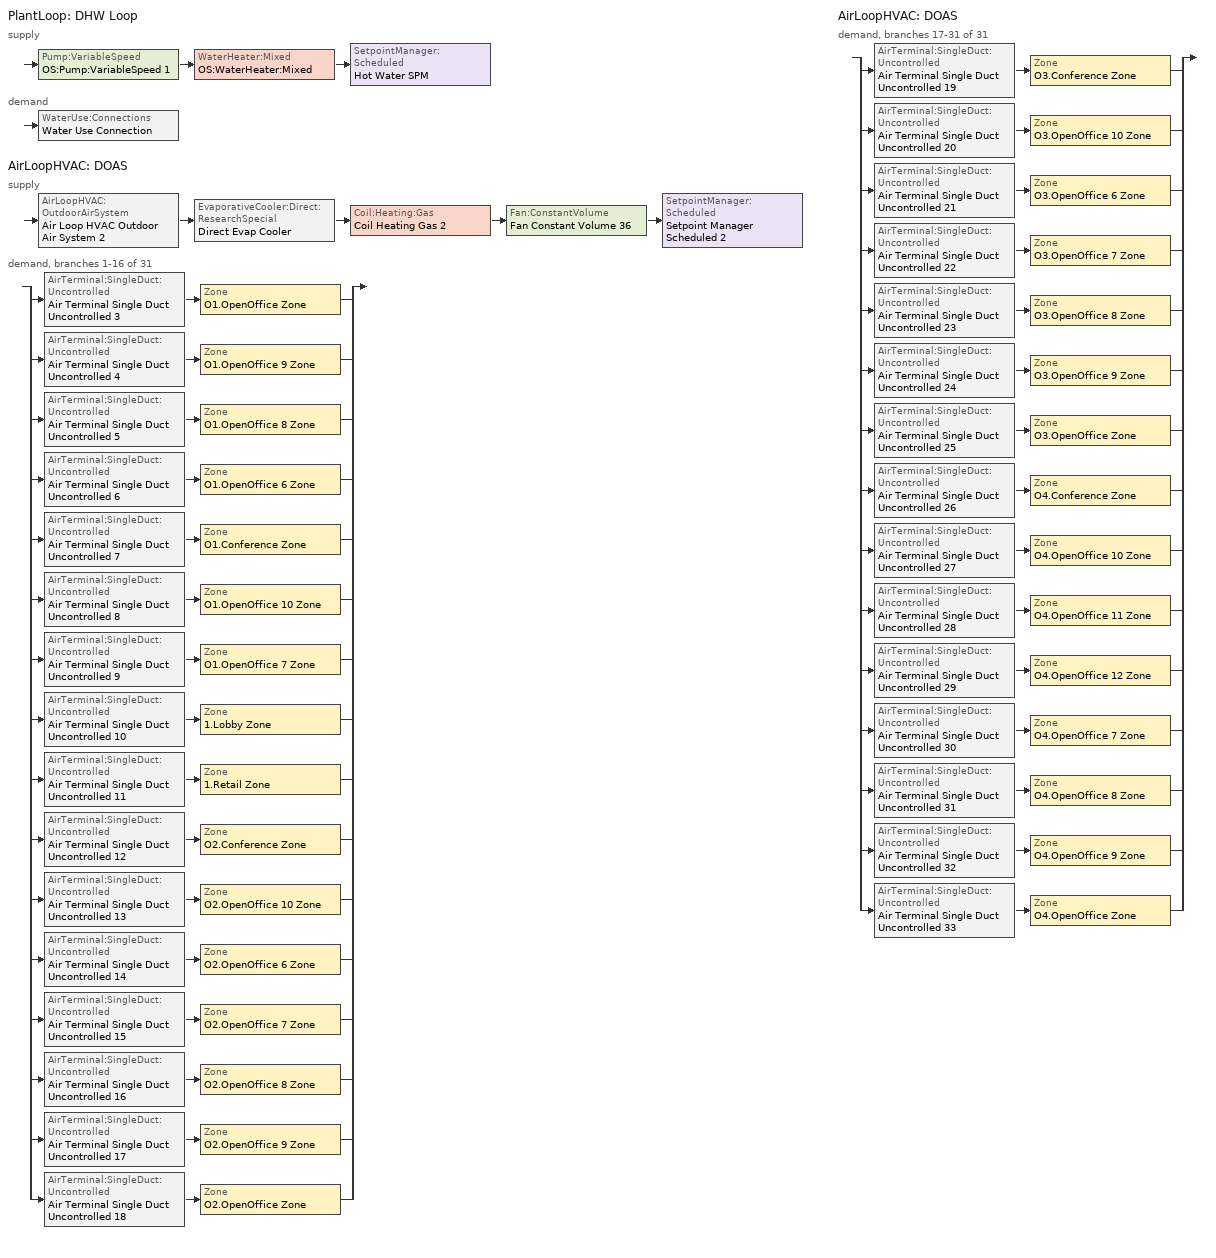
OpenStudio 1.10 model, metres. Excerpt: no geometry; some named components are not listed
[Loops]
PlantLoop 'DHW Loop'
 supply: Pump:VariableSpeed 'OS:Pump:VariableSpeed 1' > WaterHeater:Mixed 'OS:WaterHeater:Mixed' > SetpointManager:Scheduled 'Hot Water SPM'
 demand: WaterUse:Connections 'Water Use Connection'
AirLoopHVAC 'DOAS'
 supply: AirLoopHVAC:OutdoorAirSystem 'Air Loop HVAC Outdoor Air System 2' > EvaporativeCooler:Direct:ResearchSpecial 'Direct Evap Cooler' > Coil:Heating:Gas 'Coil Heating Gas 2' > Fan:ConstantVolume 'Fan Constant Volume 36' > SetpointManager:Scheduled 'Setpoint Manager Scheduled 2'
 demand, branches 1-16 of 31: split
  | AirTerminal:SingleDuct:Uncontrolled 'Air Terminal Single Duct Uncontrolled 3' > Zone 'O1.OpenOffice Zone'
  | AirTerminal:SingleDuct:Uncontrolled 'Air Terminal Single Duct Uncontrolled 4' > Zone 'O1.OpenOffice 9 Zone'
  | AirTerminal:SingleDuct:Uncontrolled 'Air Terminal Single Duct Uncontrolled 5' > Zone 'O1.OpenOffice 8 Zone'
  | AirTerminal:SingleDuct:Uncontrolled 'Air Terminal Single Duct Uncontrolled 6' > Zone 'O1.OpenOffice 6 Zone'
  | AirTerminal:SingleDuct:Uncontrolled 'Air Terminal Single Duct Uncontrolled 7' > Zone 'O1.Conference Zone'
  | AirTerminal:SingleDuct:Uncontrolled 'Air Terminal Single Duct Uncontrolled 8' > Zone 'O1.OpenOffice 10 Zone'
  | AirTerminal:SingleDuct:Uncontrolled 'Air Terminal Single Duct Uncontrolled 9' > Zone 'O1.OpenOffice 7 Zone'
  | AirTerminal:SingleDuct:Uncontrolled 'Air Terminal Single Duct Uncontrolled 10' > Zone '1.Lobby Zone'
  | AirTerminal:SingleDuct:Uncontrolled 'Air Terminal Single Duct Uncontrolled 11' > Zone '1.Retail Zone'
  | AirTerminal:SingleDuct:Uncontrolled 'Air Terminal Single Duct Uncontrolled 12' > Zone 'O2.Conference Zone'
  | AirTerminal:SingleDuct:Uncontrolled 'Air Terminal Single Duct Uncontrolled 13' > Zone 'O2.OpenOffice 10 Zone'
  | AirTerminal:SingleDuct:Uncontrolled 'Air Terminal Single Duct Uncontrolled 14' > Zone 'O2.OpenOffice 6 Zone'
  | AirTerminal:SingleDuct:Uncontrolled 'Air Terminal Single Duct Uncontrolled 15' > Zone 'O2.OpenOffice 7 Zone'
  | AirTerminal:SingleDuct:Uncontrolled 'Air Terminal Single Duct Uncontrolled 16' > Zone 'O2.OpenOffice 8 Zone'
  | AirTerminal:SingleDuct:Uncontrolled 'Air Terminal Single Duct Uncontrolled 17' > Zone 'O2.OpenOffice 9 Zone'
  | AirTerminal:SingleDuct:Uncontrolled 'Air Terminal Single Duct Uncontrolled 18' > Zone 'O2.OpenOffice Zone'
AirLoopHVAC 'DOAS'
 demand, branches 17-31 of 31: split
  | AirTerminal:SingleDuct:Uncontrolled 'Air Terminal Single Duct Uncontrolled 19' > Zone 'O3.Conference Zone'
  | AirTerminal:SingleDuct:Uncontrolled 'Air Terminal Single Duct Uncontrolled 20' > Zone 'O3.OpenOffice 10 Zone'
  | AirTerminal:SingleDuct:Uncontrolled 'Air Terminal Single Duct Uncontrolled 21' > Zone 'O3.OpenOffice 6 Zone'
  | AirTerminal:SingleDuct:Uncontrolled 'Air Terminal Single Duct Uncontrolled 22' > Zone 'O3.OpenOffice 7 Zone'
  | AirTerminal:SingleDuct:Uncontrolled 'Air Terminal Single Duct Uncontrolled 23' > Zone 'O3.OpenOffice 8 Zone'
  | AirTerminal:SingleDuct:Uncontrolled 'Air Terminal Single Duct Uncontrolled 24' > Zone 'O3.OpenOffice 9 Zone'
  | AirTerminal:SingleDuct:Uncontrolled 'Air Terminal Single Duct Uncontrolled 25' > Zone 'O3.OpenOffice Zone'
  | AirTerminal:SingleDuct:Uncontrolled 'Air Terminal Single Duct Uncontrolled 26' > Zone 'O4.Conference Zone'
  | AirTerminal:SingleDuct:Uncontrolled 'Air Terminal Single Duct Uncontrolled 27' > Zone 'O4.OpenOffice 10 Zone'
  | AirTerminal:SingleDuct:Uncontrolled 'Air Terminal Single Duct Uncontrolled 28' > Zone 'O4.OpenOffice 11 Zone'
  | AirTerminal:SingleDuct:Uncontrolled 'Air Terminal Single Duct Uncontrolled 29' > Zone 'O4.OpenOffice 12 Zone'
  | AirTerminal:SingleDuct:Uncontrolled 'Air Terminal Single Duct Uncontrolled 30' > Zone 'O4.OpenOffice 7 Zone'
  | AirTerminal:SingleDuct:Uncontrolled 'Air Terminal Single Duct Uncontrolled 31' > Zone 'O4.OpenOffice 8 Zone'
  | AirTerminal:SingleDuct:Uncontrolled 'Air Terminal Single Duct Uncontrolled 32' > Zone 'O4.OpenOffice 9 Zone'
  | AirTerminal:SingleDuct:Uncontrolled 'Air Terminal Single Duct Uncontrolled 33' > Zone 'O4.OpenOffice Zone'
[WaterUse:Connections]
Water Use Connection: Water Use Equipment Name 1=DHW Equipment
[WaterUse:Equipment]
DHW Equipment: Water Use Equipment Definition=DHW Equipment Load; Flow Rate Fraction Schedule=DHW Flow Rate Sch
[WaterUse:Equipment:Definition]
DHW Equipment Load: Peak Flow Rate {m3/s}=9.46353e-05; Target Temperature Schedule=DHW Setpoint Sch; Sensible Fraction Schedule=DHW Sensible Sch; Latent Fraction Schedule=DHW Latent Sch
[PlantLoop]
DHW Loop: Plant Loop Volume {m3}=Autocalculate; Load Distribution Scheme=Optimal
[Sizing:Plant]
DHW Loop: Loop Type=Heating; Design Loop Exit Temperature {C}=82; Loop Design Temperature Difference {deltaC}=11; Sizing Option=NonCoincident; Zone Timesteps in Averaging Window=1; Coincident Sizing Factor Mode=None
[WaterHeater:Mixed]
OS:WaterHeater:Mixed: Tank Volume {m3}=0.3785; Setpoint Temperature Schedule=Water Heater Setpoint Temperature; Deadband Temperature Difference {deltaC}=2; Maximum Temperature Limit {C}=82.22; Heater Control Type=Cycle; Heater Maximum Capacity {W}=845000; Heater Fuel Type=NaturalGas; Heater Thermal Efficiency=0.95; Off Cycle Parasitic Fuel Consumption Rate {W}=20; Off Cycle Parasitic Fuel Type=NaturalGas; Off Cycle Parasitic Heat Fraction to Tank=0.8; On Cycle Parasitic Fuel Type=NaturalGas; Ambient Temperature Indicator=Schedule; Ambient Temperature Schedule=Water Heater Ambient Temperature; Off Cycle Loss Coefficient to Ambient Temperature {W/K}=6; On Cycle Loss Coefficient to Ambient Temperature {W/K}=6; Use Side Effectiveness=1; Source Side Effectiveness=1; Use Side Design Flow Rate {m3/s}=autosize; Source Side Design Flow Rate {m3/s}=autosize; Indirect Water Heating Recovery Time {hr}=1.5
[SetpointManager:Scheduled] Control Variable=Temperature
Name | Schedule
Hot Water SPM | DHW Setpoint Sch
Setpoint Manager Scheduled 2 | DOAS Temperature Setpoint Schedule
[Sizing:Zone] Zone Cooling Design Supply Air Temperature {C}=14; Zone Heating Design Supply Air Temperature {C}=40; Zone Cooling Design Supply Air Humidity Ratio {kg-H2O/kg-air}=0.0085; Zone Heating Design Supply Air Humidity Ratio {kg-H2O/kg-air}=0.008; Cooling Design Air Flow Method=DesignDay; Heating Design Air Flow Method=DesignDay; Design Zone Air Distribution Effectiveness in Heating Mode=0.8
O3.Conference Zone; O3.OpenOffice Zone; O1.OpenOffice Zone; O4.OpenOffice Zone; O3.OpenOffice 6 Zone; O4.Conference Zone; O2.OpenOffice Zone; O3.OpenOffice 7 Zone; O4.OpenOffice 7 Zone; O2.OpenOffice 6 Zone; O2.OpenOffice 7 Zone; O1.OpenOffice 6 Zone; O2.OpenOffice 8 Zone; O2.Conference Zone; O4.OpenOffice 8 Zone; O1.OpenOffice 7 Zone; 1.Retail Zone; O1.OpenOffice 8 Zone; O4.OpenOffice 9 Zone; O4.OpenOffice 10 Zone; O2.OpenOffice 9 Zone; O1.OpenOffice 9 Zone; O3.OpenOffice 8 Zone; O4.OpenOffice 11 Zone; O2.OpenOffice 10 Zone; 1.Lobby Zone; O1.OpenOffice 10 Zone; O3.OpenOffice 9 Zone; O1.Conference Zone; O4.OpenOffice 12 Zone; O3.OpenOffice 10 Zone
[Zone equipment]
O3.Conference Zone: Air Terminal Single Duct Uncontrolled 19, Zone HVAC Terminal Unit Variable Refrigerant Flow 19
O3.OpenOffice Zone: Air Terminal Single Duct Uncontrolled 25, Zone HVAC Terminal Unit Variable Refrigerant Flow 24
O1.OpenOffice Zone: Air Terminal Single Duct Uncontrolled 3, Zone HVAC Terminal Unit Variable Refrigerant Flow 3
O4.OpenOffice Zone: Air Terminal Single Duct Uncontrolled 33, Zone HVAC Terminal Unit Variable Refrigerant Flow 32
O3.OpenOffice 6 Zone: Air Terminal Single Duct Uncontrolled 21, Zone HVAC Terminal Unit Variable Refrigerant Flow 20
O4.Conference Zone: Air Terminal Single Duct Uncontrolled 26, Zone HVAC Terminal Unit Variable Refrigerant Flow 25
O2.OpenOffice Zone: Air Terminal Single Duct Uncontrolled 18, Zone HVAC Terminal Unit Variable Refrigerant Flow 18
O3.OpenOffice 7 Zone: Air Terminal Single Duct Uncontrolled 22, Zone HVAC Terminal Unit Variable Refrigerant Flow 21
O4.OpenOffice 7 Zone: Air Terminal Single Duct Uncontrolled 30, Zone HVAC Terminal Unit Variable Refrigerant Flow 29
O2.OpenOffice 6 Zone: Air Terminal Single Duct Uncontrolled 14, Zone HVAC Terminal Unit Variable Refrigerant Flow 14
O2.OpenOffice 7 Zone: Air Terminal Single Duct Uncontrolled 15, Zone HVAC Terminal Unit Variable Refrigerant Flow 15
O1.OpenOffice 6 Zone: Air Terminal Single Duct Uncontrolled 6, Zone HVAC Terminal Unit Variable Refrigerant Flow 6
O2.OpenOffice 8 Zone: Air Terminal Single Duct Uncontrolled 16, Zone HVAC Terminal Unit Variable Refrigerant Flow 16
O2.Conference Zone: Air Terminal Single Duct Uncontrolled 12, Zone HVAC Terminal Unit Variable Refrigerant Flow 12
O4.OpenOffice 8 Zone: Air Terminal Single Duct Uncontrolled 31, Zone HVAC Terminal Unit Variable Refrigerant Flow 30
O1.OpenOffice 7 Zone: Air Terminal Single Duct Uncontrolled 9, Zone HVAC Terminal Unit Variable Refrigerant Flow 9
1.Retail Zone: Air Terminal Single Duct Uncontrolled 11, Zone HVAC Terminal Unit Variable Refrigerant Flow 11
O1.OpenOffice 8 Zone: Air Terminal Single Duct Uncontrolled 5, Zone HVAC Terminal Unit Variable Refrigerant Flow 5
O4.OpenOffice 9 Zone: Air Terminal Single Duct Uncontrolled 32, Zone HVAC Terminal Unit Variable Refrigerant Flow 31
O4.OpenOffice 10 Zone: Air Terminal Single Duct Uncontrolled 27, Zone HVAC Terminal Unit Variable Refrigerant Flow 26
O2.OpenOffice 9 Zone: Air Terminal Single Duct Uncontrolled 17, Zone HVAC Terminal Unit Variable Refrigerant Flow 17
O1.OpenOffice 9 Zone: Air Terminal Single Duct Uncontrolled 4, Zone HVAC Terminal Unit Variable Refrigerant Flow 4
O3.OpenOffice 8 Zone: Air Terminal Single Duct Uncontrolled 23, Zone HVAC Terminal Unit Variable Refrigerant Flow 22
O4.OpenOffice 11 Zone: Air Terminal Single Duct Uncontrolled 28, Zone HVAC Terminal Unit Variable Refrigerant Flow 27
O2.OpenOffice 10 Zone: Air Terminal Single Duct Uncontrolled 13, Zone HVAC Terminal Unit Variable Refrigerant Flow 13
1.Lobby Zone: Air Terminal Single Duct Uncontrolled 10, Zone HVAC Terminal Unit Variable Refrigerant Flow 10
O1.OpenOffice 10 Zone: Air Terminal Single Duct Uncontrolled 8, Zone HVAC Terminal Unit Variable Refrigerant Flow 8
O3.OpenOffice 9 Zone: Air Terminal Single Duct Uncontrolled 24, Zone HVAC Terminal Unit Variable Refrigerant Flow 23
O1.Conference Zone: Air Terminal Single Duct Uncontrolled 7, Zone HVAC Terminal Unit Variable Refrigerant Flow 7
O4.OpenOffice 12 Zone: Air Terminal Single Duct Uncontrolled 29, Zone HVAC Terminal Unit Variable Refrigerant Flow 28
O3.OpenOffice 10 Zone: Air Terminal Single Duct Uncontrolled 20
[Fan:ConstantVolume]
Fan Constant Volume 36: Availability Schedule=Always On Discrete; Fan Efficiency=0.6; Pressure Rise {Pa}=996.356; Maximum Flow Rate {m3/s}=autosize; Motor Efficiency=0.9; Motor In Airstream Fraction=1
[AirLoopHVAC]
DOAS: Availability Schedule=Min OA Sch; Design Supply Air Flow Rate {m3/s}=6.8102
[Sizing:System]
DOAS: Type of Load to Size On=VentilationRequirement; Design Outdoor Air Flow Rate {m3/s}=6.8102; Minimum System Air Flow Ratio=1; Preheat Design Temperature {C}=7; Preheat Design Humidity Ratio {kg-H2O/kg-Air}=0.008; Precool Design Temperature {C}=21.1111; Precool Design Humidity Ratio {kg-H2O/kg-Air}=0.008; Central Cooling Design Supply Air Temperature {C}=21.1111; Central Heating Design Supply Air Temperature {C}=21.1111; Sizing Option=NonCoincident; 100% Outdoor Air in Cooling=Yes; 100% Outdoor Air in Heating=Yes; Central Cooling Design Supply Air Humidity Ratio {kg-H2O/kg-Air}=0.0085; Central Heating Design Supply Air Humidity Ratio {kg-H2O/kg-Air}=0.008; Cooling Design Air Flow Method=DesignDay; Cooling Design Air Flow Rate {m3/s}=0; Heating Design Air Flow Method=DesignDay; Heating Design Air Flow Rate {m3/s}=0; System Outdoor Air Method=VentilationRateProcedure; Zone Maximum Outdoor Air Fraction=1; Cooling Supply Air Flow Rate Per Floor Area {m3/s-m2}=0.00996765; Cooling Fraction of Autosized Cooling Supply Air Flow Rate=1; Cooling Supply Air Flow Rate Per Unit Cooling Capacity {m3/s-W}=3.94755e-05; Heating Supply Air Flow Rate Per Floor Area {m3/s-m2}=0.00996765; Heating Fraction of Autosized Heating Supply Air Flow Rate=1; Heating Fraction of Autosized Cooling Supply Air Flow Rate=1; Heating Supply Air Flow Rate Per Unit Heating Capacity {m3/s-W}=3.15882e-05; Cooling Design Capacity Method=CoolingDesignCapacity; Cooling Design Capacity {W}=autosize; Cooling Design Capacity Per Floor Area {W/m2}=234.7; Fraction of Autosized Cooling Design Capacity=1; Heating Design Capacity Method=HeatingDesignCapacity; Heating Design Capacity {W}=autosize; Heating Design Capacity Per Floor Area {W/m2}=157; Fraction of Autosized Heating Design Capacity=1; Central Cooling Capacity Control Method=OnOff
[Coil:Heating:Gas]
Coil Heating Gas 2: Availability Schedule=Always On Discrete; Gas Burner Efficiency=0.8; Nominal Capacity {W}=AutoSize; Parasitic Electric Load {W}=0; Parasitic Gas Load {W}=0
[Controller:OutdoorAir]
Controller Outdoor Air 2: Minimum Outdoor Air Flow Rate {m3/s}=6.8102; Maximum Outdoor Air Flow Rate {m3/s}=6.8102; Economizer Control Type=FixedDryBulb; Economizer Control Action Type=ModulateFlow; Economizer Maximum Limit Dry-Bulb Temperature {C}=26.6667; Economizer Maximum Limit Enthalpy {J/kg}=64000; Economizer Minimum Limit Dry-Bulb Temperature {C}=20.5556; Lockout Type=NoLockout; Minimum Limit Type=FixedMinimum; Minimum Fraction of Outdoor Air Schedule=Min OA Sch; Maximum Fraction of Outdoor Air Schedule=Min OA Sch; Controller Mechanical Ventilation=Controller Mechanical Ventilation 2; High Humidity Control=No; Heat Recovery Bypass Control Type=BypassWhenOAFlowGreaterThanMinimum
[Controller:MechanicalVentilation]
Controller Mechanical Ventilation 2: Availability Schedule=Always On Discrete; System Outdoor Air Method=ZoneSum
[AirLoopHVAC:OutdoorAirSystem]
Air Loop HVAC Outdoor Air System 2: Controller=Controller Outdoor Air 2
[AirTerminal:SingleDuct:Uncontrolled] Availability Schedule=Always On Discrete; Maximum Air Flow Rate {m3/s}=AutoSize
Air Terminal Single Duct Uncontrolled 3; Air Terminal Single Duct Uncontrolled 4; Air Terminal Single Duct Uncontrolled 5; Air Terminal Single Duct Uncontrolled 6; Air Terminal Single Duct Uncontrolled 7; Air Terminal Single Duct Uncontrolled 8; Air Terminal Single Duct Uncontrolled 9; Air Terminal Single Duct Uncontrolled 10; Air Terminal Single Duct Uncontrolled 11; Air Terminal Single Duct Uncontrolled 12; Air Terminal Single Duct Uncontrolled 13; Air Terminal Single Duct Uncontrolled 14; Air Terminal Single Duct Uncontrolled 15; Air Terminal Single Duct Uncontrolled 16; Air Terminal Single Duct Uncontrolled 17; Air Terminal Single Duct Uncontrolled 18; Air Terminal Single Duct Uncontrolled 19; Air Terminal Single Duct Uncontrolled 20; Air Terminal Single Duct Uncontrolled 21; Air Terminal Single Duct Uncontrolled 22; Air Terminal Single Duct Uncontrolled 23; Air Terminal Single Duct Uncontrolled 24; Air Terminal Single Duct Uncontrolled 25; Air Terminal Single Duct Uncontrolled 26; Air Terminal Single Duct Uncontrolled 27; Air Terminal Single Duct Uncontrolled 28; Air Terminal Single Duct Uncontrolled 29; Air Terminal Single Duct Uncontrolled 30; Air Terminal Single Duct Uncontrolled 31; Air Terminal Single Duct Uncontrolled 32; Air Terminal Single Duct Uncontrolled 33
[ZoneHVAC:TerminalUnit:VariableRefrigerantFlow] Terminal Unit Availability schedule=Always On Discrete; Supply Air Flow Rate During Cooling Operation {m3/s}=autosize; Supply Air Flow Rate When No Cooling is Needed {m3/s}=autosize; Supply Air Flow Rate During Heating Operation {m3/s}=autosize; Supply Air Flow Rate When No Heating is Needed {m3/s}=autosize; Outdoor Air Flow Rate During Cooling Operation {m3/s}=0; Outdoor Air Flow Rate During Heating Operation {m3/s}=0; Outdoor Air Flow Rate When No Cooling or Heating is Needed {m3/s}=0; Supply Air Fan Operating Mode Schedule=Always Off Sch; Zone Terminal Unit On Parasitic Electric Energy Use {W}=30; Zone Terminal Unit Off Parasitic Electric Energy Use {W}=20; Rated Total Heating Capacity Sizing Ratio {W/W}=1
Name | Supply Air Fan | Cooling Coil | Heating Coil
Zone HVAC Terminal Unit Variable Refrigerant Flow 3 | Zone HVAC Terminal Unit Variable Refrigerant Flow 3 Fan | Zone HVAC Terminal Unit Variable Refrigerant Flow 3 Cooling Coil | Zone HVAC Terminal Unit Variable Refrigerant Flow 3 Heating Coil
Zone HVAC Terminal Unit Variable Refrigerant Flow 4 | Zone HVAC Terminal Unit Variable Refrigerant Flow 4 Fan | Zone HVAC Terminal Unit Variable Refrigerant Flow 4 Cooling Coil | Zone HVAC Terminal Unit Variable Refrigerant Flow 4 Heating Coil
Zone HVAC Terminal Unit Variable Refrigerant Flow 5 | Zone HVAC Terminal Unit Variable Refrigerant Flow 5 Fan | Zone HVAC Terminal Unit Variable Refrigerant Flow 5 Cooling Coil | Zone HVAC Terminal Unit Variable Refrigerant Flow 5 Heating Coil
Zone HVAC Terminal Unit Variable Refrigerant Flow 6 | Zone HVAC Terminal Unit Variable Refrigerant Flow 6 Fan | Zone HVAC Terminal Unit Variable Refrigerant Flow 6 Cooling Coil | Zone HVAC Terminal Unit Variable Refrigerant Flow 6 Heating Coil
Zone HVAC Terminal Unit Variable Refrigerant Flow 7 | Zone HVAC Terminal Unit Variable Refrigerant Flow 7 Fan | Zone HVAC Terminal Unit Variable Refrigerant Flow 7 Cooling Coil | Zone HVAC Terminal Unit Variable Refrigerant Flow 7 Heating Coil
Zone HVAC Terminal Unit Variable Refrigerant Flow 8 | Zone HVAC Terminal Unit Variable Refrigerant Flow 8 Fan | Zone HVAC Terminal Unit Variable Refrigerant Flow 8 Cooling Coil | Zone HVAC Terminal Unit Variable Refrigerant Flow 8 Heating Coil
Zone HVAC Terminal Unit Variable Refrigerant Flow 9 | Zone HVAC Terminal Unit Variable Refrigerant Flow 9 Fan | Zone HVAC Terminal Unit Variable Refrigerant Flow 9 Cooling Coil | Zone HVAC Terminal Unit Variable Refrigerant Flow 9 Heating Coil
Zone HVAC Terminal Unit Variable Refrigerant Flow 10 | Zone HVAC Terminal Unit Variable Refrigerant Flow 9 Fan 1 | Zone HVAC Terminal Unit Variable Refrigerant Flow 9 Cooling Coil 1 | Zone HVAC Terminal Unit Variable Refrigerant Flow 9 Heating Coil 1
Zone HVAC Terminal Unit Variable Refrigerant Flow 11 | Zone HVAC Terminal Unit Variable Refrigerant Flow 9 Fan 2 | Zone HVAC Terminal Unit Variable Refrigerant Flow 9 Cooling Coil 2 | Zone HVAC Terminal Unit Variable Refrigerant Flow 9 Heating Coil 2
Zone HVAC Terminal Unit Variable Refrigerant Flow 12 | Zone HVAC Terminal Unit Variable Refrigerant Flow 9 Fan 3 | Zone HVAC Terminal Unit Variable Refrigerant Flow 9 Cooling Coil 3 | Zone HVAC Terminal Unit Variable Refrigerant Flow 9 Heating Coil 3
Zone HVAC Terminal Unit Variable Refrigerant Flow 13 | Zone HVAC Terminal Unit Variable Refrigerant Flow 9 Fan 4 | Zone HVAC Terminal Unit Variable Refrigerant Flow 9 Cooling Coil 4 | Zone HVAC Terminal Unit Variable Refrigerant Flow 9 Heating Coil 4
Zone HVAC Terminal Unit Variable Refrigerant Flow 14 | Zone HVAC Terminal Unit Variable Refrigerant Flow 9 Fan 5 | Zone HVAC Terminal Unit Variable Refrigerant Flow 9 Cooling Coil 5 | Zone HVAC Terminal Unit Variable Refrigerant Flow 9 Heating Coil 5
Zone HVAC Terminal Unit Variable Refrigerant Flow 15 | Zone HVAC Terminal Unit Variable Refrigerant Flow 9 Fan 6 | Zone HVAC Terminal Unit Variable Refrigerant Flow 9 Cooling Coil 6 | Zone HVAC Terminal Unit Variable Refrigerant Flow 9 Heating Coil 6
Zone HVAC Terminal Unit Variable Refrigerant Flow 16 | Zone HVAC Terminal Unit Variable Refrigerant Flow 9 Fan 7 | Zone HVAC Terminal Unit Variable Refrigerant Flow 9 Cooling Coil 7 | Zone HVAC Terminal Unit Variable Refrigerant Flow 9 Heating Coil 7
Zone HVAC Terminal Unit Variable Refrigerant Flow 17 | Zone HVAC Terminal Unit Variable Refrigerant Flow 9 Fan 8 | Zone HVAC Terminal Unit Variable Refrigerant Flow 9 Cooling Coil 8 | Zone HVAC Terminal Unit Variable Refrigerant Flow 9 Heating Coil 8
Zone HVAC Terminal Unit Variable Refrigerant Flow 18 | Zone HVAC Terminal Unit Variable Refrigerant Flow 9 Fan 9 | Zone HVAC Terminal Unit Variable Refrigerant Flow 9 Cooling Coil 9 | Zone HVAC Terminal Unit Variable Refrigerant Flow 9 Heating Coil 9
Zone HVAC Terminal Unit Variable Refrigerant Flow 19 | Zone HVAC Terminal Unit Variable Refrigerant Flow 9 Fan 10 | Zone HVAC Terminal Unit Variable Refrigerant Flow 9 Cooling Coil 10 | Zone HVAC Terminal Unit Variable Refrigerant Flow 9 Heating Coil 10
Zone HVAC Terminal Unit Variable Refrigerant Flow 20 | Zone HVAC Terminal Unit Variable Refrigerant Flow 9 Fan 11 | Zone HVAC Terminal Unit Variable Refrigerant Flow 9 Cooling Coil 11 | Zone HVAC Terminal Unit Variable Refrigerant Flow 9 Heating Coil 11
Zone HVAC Terminal Unit Variable Refrigerant Flow 21 | Zone HVAC Terminal Unit Variable Refrigerant Flow 9 Fan 12 | Zone HVAC Terminal Unit Variable Refrigerant Flow 9 Cooling Coil 12 | Zone HVAC Terminal Unit Variable Refrigerant Flow 9 Heating Coil 12
Zone HVAC Terminal Unit Variable Refrigerant Flow 22 | Zone HVAC Terminal Unit Variable Refrigerant Flow 9 Fan 13 | Zone HVAC Terminal Unit Variable Refrigerant Flow 9 Cooling Coil 13 | Zone HVAC Terminal Unit Variable Refrigerant Flow 9 Heating Coil 13
Zone HVAC Terminal Unit Variable Refrigerant Flow 23 | Zone HVAC Terminal Unit Variable Refrigerant Flow 9 Fan 14 | Zone HVAC Terminal Unit Variable Refrigerant Flow 9 Cooling Coil 14 | Zone HVAC Terminal Unit Variable Refrigerant Flow 9 Heating Coil 14
Zone HVAC Terminal Unit Variable Refrigerant Flow 24 | Zone HVAC Terminal Unit Variable Refrigerant Flow 9 Fan 15 | Zone HVAC Terminal Unit Variable Refrigerant Flow 9 Cooling Coil 15 | Zone HVAC Terminal Unit Variable Refrigerant Flow 9 Heating Coil 15
Zone HVAC Terminal Unit Variable Refrigerant Flow 25 | Zone HVAC Terminal Unit Variable Refrigerant Flow 9 Fan 16 | Zone HVAC Terminal Unit Variable Refrigerant Flow 9 Cooling Coil 16 | Zone HVAC Terminal Unit Variable Refrigerant Flow 9 Heating Coil 16
Zone HVAC Terminal Unit Variable Refrigerant Flow 26 | Zone HVAC Terminal Unit Variable Refrigerant Flow 9 Fan 17 | Zone HVAC Terminal Unit Variable Refrigerant Flow 9 Cooling Coil 17 | Zone HVAC Terminal Unit Variable Refrigerant Flow 9 Heating Coil 17
Zone HVAC Terminal Unit Variable Refrigerant Flow 27 | Zone HVAC Terminal Unit Variable Refrigerant Flow 9 Fan 18 | Zone HVAC Terminal Unit Variable Refrigerant Flow 9 Cooling Coil 18 | Zone HVAC Terminal Unit Variable Refrigerant Flow 9 Heating Coil 18
Zone HVAC Terminal Unit Variable Refrigerant Flow 28 | Zone HVAC Terminal Unit Variable Refrigerant Flow 9 Fan 19 | Zone HVAC Terminal Unit Variable Refrigerant Flow 9 Cooling Coil 19 | Zone HVAC Terminal Unit Variable Refrigerant Flow 9 Heating Coil 19
Zone HVAC Terminal Unit Variable Refrigerant Flow 29 | Zone HVAC Terminal Unit Variable Refrigerant Flow 9 Fan 20 | Zone HVAC Terminal Unit Variable Refrigerant Flow 9 Cooling Coil 20 | Zone HVAC Terminal Unit Variable Refrigerant Flow 9 Heating Coil 20
Zone HVAC Terminal Unit Variable Refrigerant Flow 30 | Zone HVAC Terminal Unit Variable Refrigerant Flow 9 Fan 21 | Zone HVAC Terminal Unit Variable Refrigerant Flow 9 Cooling Coil 21 | Zone HVAC Terminal Unit Variable Refrigerant Flow 9 Heating Coil 21
Zone HVAC Terminal Unit Variable Refrigerant Flow 31 | Zone HVAC Terminal Unit Variable Refrigerant Flow 9 Fan 22 | Zone HVAC Terminal Unit Variable Refrigerant Flow 9 Cooling Coil 22 | Zone HVAC Terminal Unit Variable Refrigerant Flow 9 Heating Coil 22
Zone HVAC Terminal Unit Variable Refrigerant Flow 32 | Zone HVAC Terminal Unit Variable Refrigerant Flow 9 Fan 23 | Zone HVAC Terminal Unit Variable Refrigerant Flow 9 Cooling Coil 23 | Zone HVAC Terminal Unit Variable Refrigerant Flow 9 Heating Coil 23
[Coil:Cooling:DX:VariableRefrigerantFlow] Availability Schedule=Always On Discrete; Rated Total Cooling Capacity {W}=autosize; Rated Sensible Heat Ratio=autosize; Rated Air Flow Rate {m3/s}=autosize; Cooling Capacity Ratio Modifier Function of Temperature Curve=vrfTUCoolCapFT; Cooling Capacity Modifier Curve Function of Flow Fraction=vrfACCoolCapFFF
Zone HVAC Terminal Unit Variable Refrigerant Flow 3 Cooling Coil; Zone HVAC Terminal Unit Variable Refrigerant Flow 4 Cooling Coil; Zone HVAC Terminal Unit Variable Refrigerant Flow 5 Cooling Coil; Zone HVAC Terminal Unit Variable Refrigerant Flow 6 Cooling Coil; Zone HVAC Terminal Unit Variable Refrigerant Flow 7 Cooling Coil; Zone HVAC Terminal Unit Variable Refrigerant Flow 8 Cooling Coil; Zone HVAC Terminal Unit Variable Refrigerant Flow 9 Cooling Coil; Zone HVAC Terminal Unit Variable Refrigerant Flow 9 Cooling Coil 1; Zone HVAC Terminal Unit Variable Refrigerant Flow 9 Cooling Coil 2; Zone HVAC Terminal Unit Variable Refrigerant Flow 9 Cooling Coil 3; Zone HVAC Terminal Unit Variable Refrigerant Flow 9 Cooling Coil 4; Zone HVAC Terminal Unit Variable Refrigerant Flow 9 Cooling Coil 5; Zone HVAC Terminal Unit Variable Refrigerant Flow 9 Cooling Coil 6; Zone HVAC Terminal Unit Variable Refrigerant Flow 9 Cooling Coil 7; Zone HVAC Terminal Unit Variable Refrigerant Flow 9 Cooling Coil 8; Zone HVAC Terminal Unit Variable Refrigerant Flow 9 Cooling Coil 9; Zone HVAC Terminal Unit Variable Refrigerant Flow 9 Cooling Coil 10; Zone HVAC Terminal Unit Variable Refrigerant Flow 9 Cooling Coil 11; Zone HVAC Terminal Unit Variable Refrigerant Flow 9 Cooling Coil 12; Zone HVAC Terminal Unit Variable Refrigerant Flow 9 Cooling Coil 13; Zone HVAC Terminal Unit Variable Refrigerant Flow 9 Cooling Coil 14; Zone HVAC Terminal Unit Variable Refrigerant Flow 9 Cooling Coil 15; Zone HVAC Terminal Unit Variable Refrigerant Flow 9 Cooling Coil 16; Zone HVAC Terminal Unit Variable Refrigerant Flow 9 Cooling Coil 17; Zone HVAC Terminal Unit Variable Refrigerant Flow 9 Cooling Coil 18; Zone HVAC Terminal Unit Variable Refrigerant Flow 9 Cooling Coil 19; Zone HVAC Terminal Unit Variable Refrigerant Flow 9 Cooling Coil 20; Zone HVAC Terminal Unit Variable Refrigerant Flow 9 Cooling Coil 21; Zone HVAC Terminal Unit Variable Refrigerant Flow 9 Cooling Coil 22; Zone HVAC Terminal Unit Variable Refrigerant Flow 9 Cooling Coil 23
[Coil:Heating:DX:VariableRefrigerantFlow] Availability Schedule=Always On Discrete; Rated Total Heating Capacity {W}=autosize; Rated Air Flow Rate {m3/s}=autosize; Heating Capacity Ratio Modifier Function of Temperature Curve=vrfTUHeatCapFT; Heating Capacity Modifier Function of Flow Fraction Curve=vrfACCoolCapFFF
Zone HVAC Terminal Unit Variable Refrigerant Flow 3 Heating Coil; Zone HVAC Terminal Unit Variable Refrigerant Flow 4 Heating Coil; Zone HVAC Terminal Unit Variable Refrigerant Flow 5 Heating Coil; Zone HVAC Terminal Unit Variable Refrigerant Flow 6 Heating Coil; Zone HVAC Terminal Unit Variable Refrigerant Flow 7 Heating Coil; Zone HVAC Terminal Unit Variable Refrigerant Flow 8 Heating Coil; Zone HVAC Terminal Unit Variable Refrigerant Flow 9 Heating Coil; Zone HVAC Terminal Unit Variable Refrigerant Flow 9 Heating Coil 1; Zone HVAC Terminal Unit Variable Refrigerant Flow 9 Heating Coil 2; Zone HVAC Terminal Unit Variable Refrigerant Flow 9 Heating Coil 3; Zone HVAC Terminal Unit Variable Refrigerant Flow 9 Heating Coil 4; Zone HVAC Terminal Unit Variable Refrigerant Flow 9 Heating Coil 5; Zone HVAC Terminal Unit Variable Refrigerant Flow 9 Heating Coil 6; Zone HVAC Terminal Unit Variable Refrigerant Flow 9 Heating Coil 7; Zone HVAC Terminal Unit Variable Refrigerant Flow 9 Heating Coil 8; Zone HVAC Terminal Unit Variable Refrigerant Flow 9 Heating Coil 9; Zone HVAC Terminal Unit Variable Refrigerant Flow 9 Heating Coil 10; Zone HVAC Terminal Unit Variable Refrigerant Flow 9 Heating Coil 11; Zone HVAC Terminal Unit Variable Refrigerant Flow 9 Heating Coil 12; Zone HVAC Terminal Unit Variable Refrigerant Flow 9 Heating Coil 13; Zone HVAC Terminal Unit Variable Refrigerant Flow 9 Heating Coil 14; Zone HVAC Terminal Unit Variable Refrigerant Flow 9 Heating Coil 15; Zone HVAC Terminal Unit Variable Refrigerant Flow 9 Heating Coil 16; Zone HVAC Terminal Unit Variable Refrigerant Flow 9 Heating Coil 17; Zone HVAC Terminal Unit Variable Refrigerant Flow 9 Heating Coil 18; Zone HVAC Terminal Unit Variable Refrigerant Flow 9 Heating Coil 19; Zone HVAC Terminal Unit Variable Refrigerant Flow 9 Heating Coil 20; Zone HVAC Terminal Unit Variable Refrigerant Flow 9 Heating Coil 21; Zone HVAC Terminal Unit Variable Refrigerant Flow 9 Heating Coil 22; Zone HVAC Terminal Unit Variable Refrigerant Flow 9 Heating Coil 23
[Fan:OnOff] Availability Schedule=Always On Discrete; Fan Efficiency=0.6; Pressure Rise {Pa}=300; Maximum Flow Rate {m3/s}=autosize; Motor Efficiency=0.8; Motor In Airstream Fraction=1
Name | Fan Power Ratio Function of Speed Ratio Curve | Fan Efficiency Ratio Function of Speed Ratio Curve
Zone HVAC Terminal Unit Variable Refrigerant Flow 3 Fan | Fan On Off Power Curve 2 | Fan On Off Efficiency Curve 2
Zone HVAC Terminal Unit Variable Refrigerant Flow 4 Fan | Fan On Off Power Curve 3 | Fan On Off Efficiency Curve 3
Zone HVAC Terminal Unit Variable Refrigerant Flow 5 Fan | Fan On Off Power Curve 4 | Fan On Off Efficiency Curve 4
Zone HVAC Terminal Unit Variable Refrigerant Flow 6 Fan | Fan On Off Power Curve 5 | Fan On Off Efficiency Curve 5
Zone HVAC Terminal Unit Variable Refrigerant Flow 7 Fan | Fan On Off Power Curve 6 | Fan On Off Efficiency Curve 6
Zone HVAC Terminal Unit Variable Refrigerant Flow 8 Fan | Fan On Off Power Curve 7 | Fan On Off Efficiency Curve 7
Zone HVAC Terminal Unit Variable Refrigerant Flow 9 Fan | Fan On Off Power Curve 8 | Fan On Off Efficiency Curve 8
Zone HVAC Terminal Unit Variable Refrigerant Flow 9 Fan 1 | Fan On Off Power Curve 9 | Fan On Off Efficiency Curve 9
Zone HVAC Terminal Unit Variable Refrigerant Flow 9 Fan 2 | Fan On Off Power Curve 10 | Fan On Off Efficiency Curve 10
Zone HVAC Terminal Unit Variable Refrigerant Flow 9 Fan 3 | Fan On Off Power Curve 11 | Fan On Off Efficiency Curve 11
Zone HVAC Terminal Unit Variable Refrigerant Flow 9 Fan 4 | Fan On Off Power Curve 12 | Fan On Off Efficiency Curve 12
Zone HVAC Terminal Unit Variable Refrigerant Flow 9 Fan 5 | Fan On Off Power Curve 13 | Fan On Off Efficiency Curve 13
Zone HVAC Terminal Unit Variable Refrigerant Flow 9 Fan 6 | Fan On Off Power Curve 14 | Fan On Off Efficiency Curve 14
Zone HVAC Terminal Unit Variable Refrigerant Flow 9 Fan 7 | Fan On Off Power Curve 15 | Fan On Off Efficiency Curve 15
Zone HVAC Terminal Unit Variable Refrigerant Flow 9 Fan 8 | Fan On Off Power Curve 16 | Fan On Off Efficiency Curve 16
Zone HVAC Terminal Unit Variable Refrigerant Flow 9 Fan 9 | Fan On Off Power Curve 17 | Fan On Off Efficiency Curve 17
Zone HVAC Terminal Unit Variable Refrigerant Flow 9 Fan 10 | Fan On Off Power Curve 18 | Fan On Off Efficiency Curve 18
Zone HVAC Terminal Unit Variable Refrigerant Flow 9 Fan 11 | Fan On Off Power Curve 19 | Fan On Off Efficiency Curve 19
Zone HVAC Terminal Unit Variable Refrigerant Flow 9 Fan 12 | Fan On Off Power Curve 20 | Fan On Off Efficiency Curve 20
Zone HVAC Terminal Unit Variable Refrigerant Flow 9 Fan 13 | Fan On Off Power Curve 21 | Fan On Off Efficiency Curve 21
Zone HVAC Terminal Unit Variable Refrigerant Flow 9 Fan 14 | Fan On Off Power Curve 22 | Fan On Off Efficiency Curve 22
Zone HVAC Terminal Unit Variable Refrigerant Flow 9 Fan 15 | Fan On Off Power Curve 23 | Fan On Off Efficiency Curve 23
Zone HVAC Terminal Unit Variable Refrigerant Flow 9 Fan 16 | Fan On Off Power Curve 24 | Fan On Off Efficiency Curve 24
Zone HVAC Terminal Unit Variable Refrigerant Flow 9 Fan 17 | Fan On Off Power Curve 25 | Fan On Off Efficiency Curve 25
Zone HVAC Terminal Unit Variable Refrigerant Flow 9 Fan 18 | Fan On Off Power Curve 26 | Fan On Off Efficiency Curve 26
Zone HVAC Terminal Unit Variable Refrigerant Flow 9 Fan 19 | Fan On Off Power Curve 27 | Fan On Off Efficiency Curve 27
Zone HVAC Terminal Unit Variable Refrigerant Flow 9 Fan 20 | Fan On Off Power Curve 28 | Fan On Off Efficiency Curve 28
Zone HVAC Terminal Unit Variable Refrigerant Flow 9 Fan 21 | Fan On Off Power Curve 29 | Fan On Off Efficiency Curve 29
Zone HVAC Terminal Unit Variable Refrigerant Flow 9 Fan 22 | Fan On Off Power Curve 30 | Fan On Off Efficiency Curve 30
Zone HVAC Terminal Unit Variable Refrigerant Flow 9 Fan 23 | Fan On Off Power Curve 31 | Fan On Off Efficiency Curve 31
[EvaporativeCooler:Direct:ResearchSpecial]
Direct Evap Cooler: Availability Schedule=Always On Discrete 1; Cooler Effectiveness=0.75; Recirculating Water Pump Power Consumption {W}=0; Primary Air Design Flow Rate {m3/s}=Autosize; Drift Loss Fraction=0; Blowdown Concentration Ratio=0; Water Pump Power Sizing Factor {W/(m3/s)}=0.1
[Schedule:Ruleset]
Name | Default Day Schedule | Summer Design Day Schedule | Winter Design Day Schedule
Min OA Sch | Schedule Day 1 | Schedule Day 5 | Schedule Day 6
DHW Setpoint Sch | Schedule Day 4 | Schedule Day 8 | Schedule Day 9
DHW Sensible Sch | Schedule Day 7
DHW Latent Sch | Schedule Day 10
DHW Flow Rate Sch | Schedule Day 11
Water Heater Setpoint Temperature | Water Heater Setpoint Temperature Default
Water Heater Ambient Temperature | Water Heater Ambient Temperature Default
DOAS Temperature Setpoint Schedule | DOAS Temperature Setpoint Schedule All Days
Always Off Sch | Schedule Day 31
[Schedule:Day]
Schedule Day 1; Schedule Day 2; Schedule Day 5; Schedule Day 6: 6, 0, 0, 18, 0, 1, 24, 0, 0
Schedule Day 3; Schedule Day 10; Schedule Day 11; Schedule Day 31: 24, 0, 0
Schedule Day 4; Schedule Day 8; Schedule Day 9: 24, 0, 57.2222
Schedule Day 7: 24, 0, 1
Schedule Day 12: 6, 0, 0, 18, 0, 0.05, 24, 0, 0
Schedule Day 13: 6, 0, 0, 7, 0, 0.1, 8, 0, 0.1, 9, 0, 0.15, 10, 0, 0.2, 11, 0, 0.2, 12, 0, 0.25, 13, 0, 0.2, 14, 0, 0.2, 15, 0, 0.15, 16, 0, 0.15, 17, 0, 0.15, 18, 0, 0.1, 19, 0, 0.05, 24, 0, 0
Schedule Day 14: 6, 0, 0, 7, 0, 0.1, 8, 0, 0.2, 9, 0, 0.35, 10, 0, 0.4, 11, 0, 0.4, 12, 0, 0.5, 13, 0, 0.6, 14, 0, 0.55, 15, 0, 0.35, 16, 0, 0.35, 17, 0, 0.45, 18, 0, 0.25, 19, 0, 0.2, 20, 0, 0.15, 21, 0, 0.15, 22, 0, 0.1, 24, 0, 0
Water Heater Setpoint Temperature Default: 24, 0, 60
Water Heater Ambient Temperature Default: 24, 0, 22
DOAS Temperature Setpoint Schedule All Days: 24, 0, 21.111
[Schedule:Rule]
Name | Schedule Ruleset | Rule Order | Day Schedule | Apply Monday | Apply Tuesday | Apply Wednesday | Apply Thursday | Apply Friday | Apply Sunday | Apply Saturday
Schedule Rule 1 | Min OA Sch | 1 | Schedule Day 2 | Yes | Yes | Yes | Yes | Yes
Schedule Rule 2 | Min OA Sch | 0 | Schedule Day 3 |  |  |  |  |  | Yes | Yes
Schedule Rule 3 | DHW Flow Rate Sch | 2 | Schedule Day 12 |  |  |  |  |  | Yes
Schedule Rule 4 | DHW Flow Rate Sch | 1 | Schedule Day 13 |  |  |  |  |  | No | Yes
Schedule Rule 5 | DHW Flow Rate Sch | 0 | Schedule Day 14 | Yes | Yes | Yes | Yes | Yes
[Schedule:Constant] Value=1
Always On Discrete; Always On Discrete 1
[Curve:Cubic] Minimum Value of x {BasedOnField A2}=0
Name | Coefficient1 Constant | Coefficient2 x | Coefficient3 x**2 | Coefficient4 x**3 | Maximum Value of x {BasedOnField A2} | Minimum Curve Output {BasedOnField A3} | Maximum Curve Output {BasedOnField A3}
Fan On Off Efficiency Curve 2; Fan On Off Efficiency Curve 3; Fan On Off Efficiency Curve 4; Fan On Off Efficiency Curve 5; Fan On Off Efficiency Curve 6; Fan On Off Efficiency Curve 7; Fan On Off Efficiency Curve 8; Fan On Off Efficiency Curve 9; Fan On Off Efficiency Curve 10; Fan On Off Efficiency Curve 11; Fan On Off Efficiency Curve 12; Fan On Off Efficiency Curve 13; Fan On Off Efficiency Curve 14; Fan On Off Efficiency Curve 15; Fan On Off Efficiency Curve 16; Fan On Off Efficiency Curve 17; Fan On Off Efficiency Curve 18; Fan On Off Efficiency Curve 19; Fan On Off Efficiency Curve 20; Fan On Off Efficiency Curve 21; Fan On Off Efficiency Curve 22; Fan On Off Efficiency Curve 23; Fan On Off Efficiency Curve 24; Fan On Off Efficiency Curve 25; Fan On Off Efficiency Curve 26; Fan On Off Efficiency Curve 27; Fan On Off Efficiency Curve 28; Fan On Off Efficiency Curve 29; Fan On Off Efficiency Curve 30; Fan On Off Efficiency Curve 31 | 1 | 0 | 0 | 0 | 1
vrfTUCoolCapFT | 0.504547 | 0.0288891 | -1.08194e-05 | 1.01359e-05 | 50 | 0.5 | 1.5
vrfTUHeatCapFT | -0.390709 | 0.261815 | -0.0130432 | 0.000178132 | 50 | 0.5 | 1.5
[Curve:Quadratic]
vrfACCoolCapFFF: Coefficient1 Constant=0.8; Coefficient2 x=0.2; Coefficient3 x**2=0; Minimum Value of x {BasedOnField A2}=0.5; Maximum Value of x {BasedOnField A2}=1.5
[Curve:Exponent] Coefficient1 Constant=1; Coefficient2 Constant=0; Coefficient3 Constant=0; Minimum Value of x {BasedOnField A2}=0; Maximum Value of x {BasedOnField A2}=1
Fan On Off Power Curve 2; Fan On Off Power Curve 3; Fan On Off Power Curve 4; Fan On Off Power Curve 5; Fan On Off Power Curve 6; Fan On Off Power Curve 7; Fan On Off Power Curve 8; Fan On Off Power Curve 9; Fan On Off Power Curve 10; Fan On Off Power Curve 11; Fan On Off Power Curve 12; Fan On Off Power Curve 13; Fan On Off Power Curve 14; Fan On Off Power Curve 15; Fan On Off Power Curve 16; Fan On Off Power Curve 17; Fan On Off Power Curve 18; Fan On Off Power Curve 19; Fan On Off Power Curve 20; Fan On Off Power Curve 21; Fan On Off Power Curve 22; Fan On Off Power Curve 23; Fan On Off Power Curve 24; Fan On Off Power Curve 25; Fan On Off Power Curve 26; Fan On Off Power Curve 27; Fan On Off Power Curve 28; Fan On Off Power Curve 29; Fan On Off Power Curve 30; Fan On Off Power Curve 31
